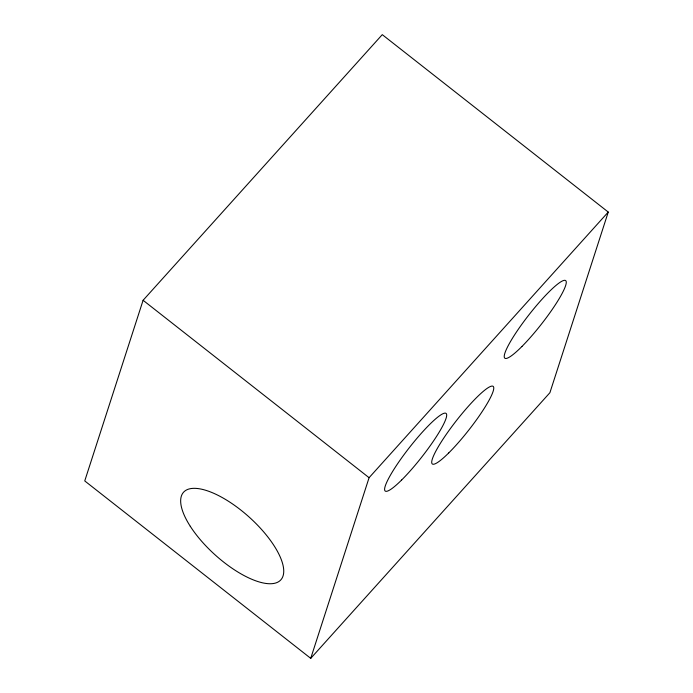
<?xml version="1.0" encoding="UTF-8"?>
<svg xmlns="http://www.w3.org/2000/svg" width="693" height="693" viewBox="0 0 693 693"><rect width="100%" height="100%" fill="white"/><g stroke="black" fill="none" stroke-linecap="round" stroke-linejoin="round"><path stroke-width="1.04" d="M143.096 300.286L84.745 480.933L310.733 658.35L549.904 392.714L608.255 212.067L382.267 34.65L143.096 300.286L369.083 477.702L310.733 658.35M369.083 477.702L608.255 212.067M448.717 452.953A49.298 7.779 -51.9 0 0 493.728 387.508A49.298 7.779 -51.9 0 0 445.729 435.161A49.298 7.779 -51.9 0 0 448.717 452.953M521.933 346.474A49.298 7.779 -51.9 0 0 566.181 281.488A49.298 7.779 -51.9 0 0 517.576 330.362A49.298 7.779 -51.9 0 0 521.933 346.474M401.637 480.006A49.298 7.779 -51.9 0 0 446.647 414.561A49.298 7.779 -51.9 0 0 398.64 462.214A49.298 7.779 -51.9 0 0 401.637 480.006M190.28 526.29A65.463 25.442 42 0 0 279.132 581.358A65.463 25.442 42 0 0 227.191 500.467A65.463 25.442 42 0 0 190.28 526.29"/></g></svg>
